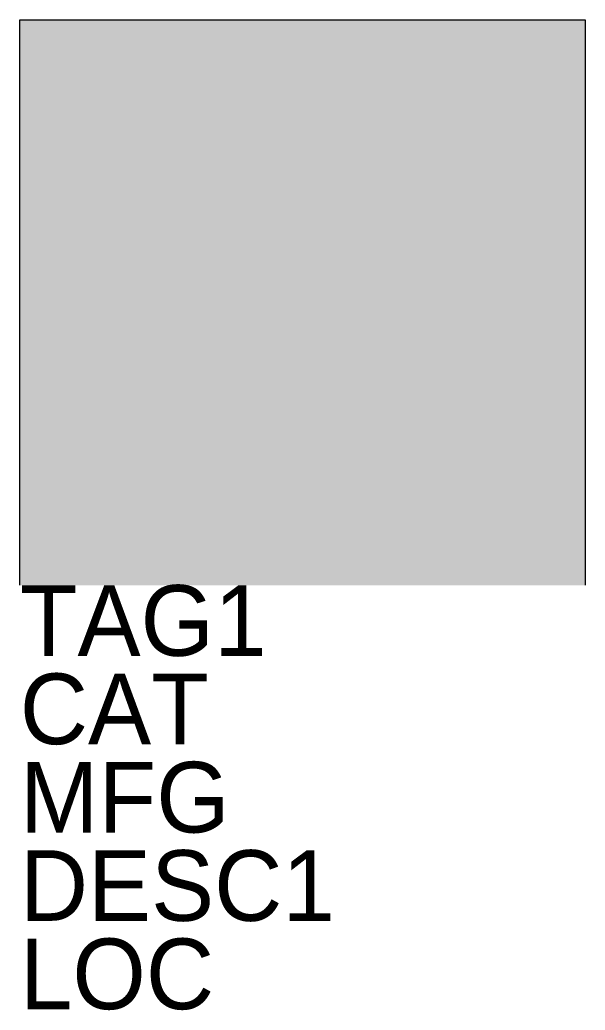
# Model space of a CAD drawing. Extents: x -0.5 to 0.5, y -1.25 to 0.5.
import ezdxf

# ---------------------------------------------------------------- set-up
doc = ezdxf.new("R2010")
doc.units = 0
doc.layers.get('0').update_dxf_attribs({"linetype": 'CONTINUOUS'})

msp = doc.modelspace()

# ---------------------------------------------------------------- linework, layer by layer
for p, q in [((-0.5, -0.5), (-0.5, 0.5)), ((-0.5, 0.5), (0.5, 0.5)), ((0.5, 0.5), (0.5, -0.5))]:
    msp.add_line(p, q)
for points in [[(-0.5, -0.5), (0.5, -0.5), (-0.5, 0.5), (0.5, 0.5)], [(-0.4898, -0.4414), (0.4898, -0.4414), (-0.4898, 0.4414), (0.4898, 0.4414)], [(-0.4898, -0.4414), (0.4898, -0.4414), (-0.4898, 0.4414), (0.4898, 0.4414)], [(-0.4898, -0.4414), (0.4898, -0.4414), (-0.4898, 0.4414), (0.4898, 0.4414)], [(-0.4812, -0.4389), (0.4984, -0.4389), (-0.4812, 0.4439), (0.4984, 0.4439)]]:
    msp.add_solid(points)

# ---------------------------------------------------------------- texts
for tag, p in [('TAG1', (-0.5, -0.625)), ('CAT', (-0.5, -0.78125)), ('MFG', (-0.5, -0.9375)), ('DESC1', (-0.5, -1.09375)), ('LOC', (-0.5, -1.25))]:
    msp.add_attdef(tag, p, '', height=0.125)

doc.saveas('drawing.dxf')
